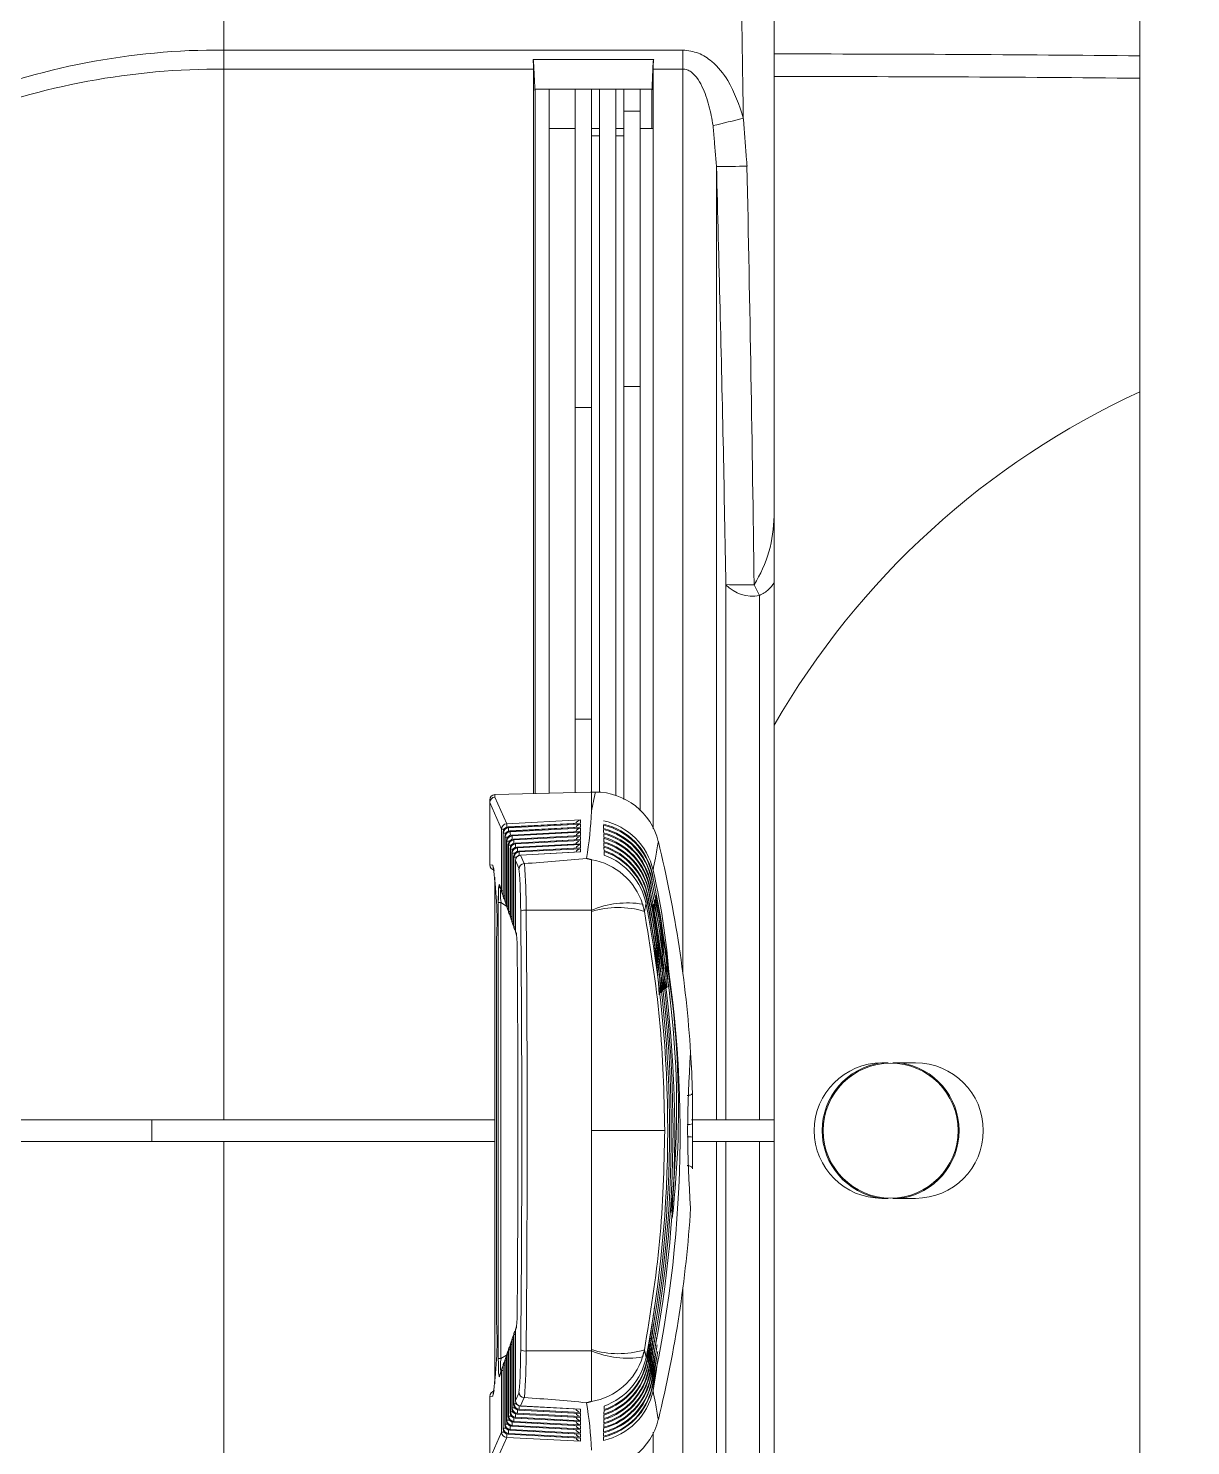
# Model space of a CAD drawing. Extents: x 8 to 113, y 2 to 87.
# Drawn here: x 78.797 to 80.941, y 36.236 to 38.852 of the extents above; entities that cross this region are included whole.
import ezdxf

# ---------------------------------------------------------------- set-up
doc = ezdxf.new("R2010")
doc.units = 0
doc.header["$MEASUREMENT"] = 0
doc.layers.add('OBJECT', color=7, linetype='CONTINUOUS')

msp = doc.modelspace()

# ---------------------------------------------------------------- linework, layer by layer
at = {"layer": 'OBJECT', "linetype": 'Continuous', "lineweight": 15}
for p, q in [((80.8476, 36.0251), (80.8476, 44.9977)), ((79.1576, 39.0221), (79.1576, 38.8122)), ((79.1576, 38.7772), (79.1576, 38.8122)), ((79.1576, 38.8122), (80.0043, 38.8122)), ((80.0043, 38.7772), (80.0043, 38.8122)), ((80.1726, 38.7633), (80.1726, 38.8049)), ((79.1576, 36.8377), (79.1576, 38.7772)), ((79.7289, 38.7772), (79.1576, 38.7772)), ((79.728, 38.7945), (79.9504, 38.7945)), ((79.728, 38.7945), (79.7289, 38.7926)), ((79.7317, 38.731), (79.7289, 38.7926)), ((79.7289, 38.7772), (79.7289, 38.7926)), ((79.7289, 38.7926), (79.7289, 38.7926)), ((79.7289, 38.7772), (79.7289, 37.4399)), ((79.9494, 38.7926), (79.9467, 38.731)), ((79.9494, 38.7926), (79.9504, 38.7945)), ((79.9494, 38.7772), (79.9494, 38.7926)), ((79.9494, 38.7926), (79.9494, 38.7926)), ((79.9494, 38.7772), (79.9494, 38.6677)), ((80.0043, 38.7772), (79.9494, 38.7772)), ((80.0043, 37.1085), (80.0043, 38.7772)), ((80.1726, 38.7633), (80.1726, 37.5661)), ((79.7317, 38.731), (79.7317, 38.7398)), ((79.9467, 38.7398), (79.7317, 38.7398)), ((79.7317, 38.731), (79.7317, 38.1933)), ((79.7576, 38.7398), (79.7576, 38.6677)), ((79.8056, 38.7398), (79.8056, 38.6677)), ((79.8356, 38.7398), (79.8356, 38.6677)), ((79.8505, 38.7398), (79.8505, 38.6677)), ((79.8805, 38.7398), (79.8805, 38.6677)), ((79.8954, 38.7398), (79.8954, 38.6677)), ((79.9254, 38.6677), (79.9254, 38.7398)), ((79.9467, 38.7398), (79.9467, 38.731)), ((79.9467, 38.6677), (79.9467, 38.731)), ((79.8954, 38.6992), (79.9254, 38.6992)), ((79.7576, 37.4407), (79.7576, 38.6677)), ((79.7576, 38.6677), (79.8056, 38.6677)), ((79.8056, 37.4419), (79.8056, 38.6677)), ((79.8356, 38.6677), (79.8505, 38.6677)), ((79.8356, 38.654), (79.8356, 38.6677)), ((79.8505, 38.6677), (79.8505, 38.654)), ((79.8805, 38.6677), (79.8954, 38.6677)), ((79.8805, 38.654), (79.8805, 38.6677)), ((79.8954, 38.6677), (79.8954, 38.654)), ((79.9254, 38.6677), (79.9254, 37.4079)), ((79.9494, 38.6677), (79.9254, 38.6677)), ((79.9494, 38.6677), (79.9494, 37.3746)), ((79.8505, 38.654), (79.8356, 38.654)), ((79.8356, 37.4427), (79.8356, 38.654)), ((79.8505, 37.4416), (79.8505, 38.654)), ((79.8954, 38.654), (79.8805, 38.654)), ((79.8805, 37.4364), (79.8805, 38.654)), ((79.8954, 37.4289), (79.8954, 38.654)), ((80.0662, 38.5975), (80.0662, 36.8377)), ((79.7317, 38.1938), (79.7317, 38.1933)), ((79.7317, 38.1938), (79.7317, 37.44)), ((79.7317, 38.1933), (79.7317, 38.1933)), ((79.8954, 38.1909), (79.9254, 38.1909)), ((79.8056, 38.1526), (79.8356, 38.1526)), ((80.0836, 36.8377), (80.0836, 37.8254)), ((80.1455, 37.8054), (80.1455, 36.8377)), ((79.8056, 37.577), (79.8356, 37.577)), ((80.1726, 36.0694), (80.1726, 37.5661)), ((79.6576, 37.4381), (79.6576, 37.4332)), ((79.6579, 37.4381), (79.8341, 37.4427)), ((79.8356, 37.4073), (79.8356, 37.4427)), ((79.8372, 37.4427), (79.8424, 37.4427)), ((79.6481, 37.4233), (79.6481, 37.4281)), ((79.6697, 37.3743), (79.6481, 37.4233)), ((79.6481, 37.3083), (79.6481, 37.4233)), ((79.6481, 37.4233), (79.6481, 37.4233)), ((79.6576, 37.4332), (79.6792, 37.3842)), ((79.6792, 37.3842), (79.8151, 37.3912)), ((79.8139, 37.3853), (79.6818, 37.3782)), ((79.8151, 37.3853), (79.6818, 37.3781)), ((79.6825, 37.3767), (79.8151, 37.3836)), ((79.8151, 37.3912), (79.8151, 37.3853)), ((79.8151, 37.3836), (79.8151, 37.3777)), ((79.6697, 37.2605), (79.6697, 37.3743)), ((79.6744, 37.3743), (79.6697, 37.3743)), ((79.6724, 37.3682), (79.6724, 37.2527)), ((79.673, 37.3668), (79.6724, 37.3682)), ((79.6724, 37.3682), (79.6724, 37.2527)), ((79.6724, 37.3682), (79.6724, 37.3682)), ((79.673, 37.2509), (79.673, 37.3668)), ((79.6777, 37.3668), (79.673, 37.3668)), ((79.6756, 37.3608), (79.6756, 37.2432)), ((79.6757, 37.3608), (79.6756, 37.3608)), ((79.6763, 37.3594), (79.6757, 37.3608)), ((79.6757, 37.3608), (79.6757, 37.2432)), ((79.6763, 37.2414), (79.6763, 37.3594)), ((79.6809, 37.3594), (79.6763, 37.3594)), ((79.6818, 37.3782), (79.6818, 37.3781)), ((79.6818, 37.3781), (79.6825, 37.3767)), ((79.8139, 37.3777), (79.6851, 37.3708)), ((79.8151, 37.3777), (79.6851, 37.3707)), ((79.6851, 37.3708), (79.6851, 37.3707)), ((79.6851, 37.3707), (79.6857, 37.3693)), ((79.6857, 37.3693), (79.8151, 37.376)), ((79.8139, 37.3701), (79.6884, 37.3633)), ((79.8151, 37.3701), (79.6884, 37.3633)), ((79.6884, 37.3633), (79.689, 37.3619)), ((79.6884, 37.3633), (79.6884, 37.3633)), ((79.689, 37.3619), (79.8151, 37.3684)), ((79.8139, 37.3625), (79.6916, 37.3559)), ((79.8151, 37.3625), (79.6917, 37.3558)), ((79.6923, 37.3544), (79.8151, 37.3608)), ((79.8151, 37.376), (79.8151, 37.3701)), ((79.8151, 37.3684), (79.8151, 37.3625)), ((79.8151, 37.3608), (79.8151, 37.3549)), ((79.6789, 37.3533), (79.6789, 37.2337)), ((79.6795, 37.3519), (79.6789, 37.3533)), ((79.6789, 37.3533), (79.6789, 37.2337)), ((79.6789, 37.3533), (79.6789, 37.3533)), ((79.6795, 37.2319), (79.6795, 37.3519)), ((79.6842, 37.3519), (79.6795, 37.3519)), ((79.6822, 37.3459), (79.6822, 37.2242)), ((79.6828, 37.3445), (79.6822, 37.3459)), ((79.6822, 37.3459), (79.6822, 37.2242)), ((79.6822, 37.3459), (79.6822, 37.3459)), ((79.6828, 37.2224), (79.6828, 37.3445)), ((79.6875, 37.3445), (79.6828, 37.3445)), ((79.6855, 37.3385), (79.6855, 37.2147)), ((79.6861, 37.3371), (79.6855, 37.3385)), ((79.6855, 37.3385), (79.6855, 37.2147)), ((79.6855, 37.3385), (79.6855, 37.3385)), ((79.6861, 37.2128), (79.6861, 37.3371)), ((79.6907, 37.3371), (79.6861, 37.3371)), ((79.6916, 37.3559), (79.6917, 37.3558)), ((79.6917, 37.3558), (79.6923, 37.3544)), ((79.8139, 37.3549), (79.6949, 37.3485)), ((79.8151, 37.3549), (79.6949, 37.3484)), ((79.6949, 37.3485), (79.6949, 37.3484)), ((79.6949, 37.3484), (79.6956, 37.347)), ((79.6956, 37.347), (79.8151, 37.3532)), ((79.8139, 37.3473), (79.6982, 37.341)), ((79.8151, 37.3472), (79.6982, 37.3409)), ((79.6982, 37.341), (79.6982, 37.3409)), ((79.6982, 37.3409), (79.6988, 37.3395)), ((79.6988, 37.3395), (79.8151, 37.3455)), ((79.8139, 37.3396), (79.7015, 37.3336)), ((79.8151, 37.3396), (79.7015, 37.3335)), ((79.7015, 37.3336), (79.7015, 37.3335)), ((79.7015, 37.3335), (79.7021, 37.3321)), ((79.7021, 37.3321), (79.8151, 37.3379)), ((79.8139, 37.332), (79.7047, 37.3262)), ((79.8151, 37.332), (79.7048, 37.3261)), ((79.8151, 37.3532), (79.8151, 37.3472)), ((79.8151, 37.3455), (79.8151, 37.3396)), ((79.8151, 37.3379), (79.8151, 37.332)), ((79.6481, 37.3083), (79.6535, 37.3078)), ((79.6481, 37.3083), (79.6481, 37.3083)), ((79.6887, 37.331), (79.6887, 37.2051)), ((79.6894, 37.3296), (79.6887, 37.331)), ((79.6887, 37.331), (79.6887, 37.2051)), ((79.6887, 37.331), (79.6887, 37.331)), ((79.6894, 37.2033), (79.6894, 37.3296)), ((79.694, 37.3296), (79.6894, 37.3296)), ((79.692, 37.3236), (79.692, 37.1956)), ((79.6926, 37.3222), (79.692, 37.3236)), ((79.692, 37.3236), (79.692, 37.1956)), ((79.692, 37.3236), (79.692, 37.3236)), ((79.6926, 37.1938), (79.6926, 37.3222)), ((79.6973, 37.3222), (79.6926, 37.3222)), ((79.6953, 37.3162), (79.6953, 37.1861)), ((79.6953, 37.3162), (79.6953, 37.1861)), ((79.702, 37.3009), (79.6953, 37.3162)), ((79.6953, 37.3162), (79.6953, 37.3162)), ((79.7048, 37.3261), (79.7047, 37.3262)), ((79.7048, 37.3261), (79.7115, 37.3106)), ((79.6574, 37.2854), (79.6574, 36.35)), ((79.6659, 37.2717), (79.6697, 37.2605)), ((79.6664, 37.2684), (79.6702, 37.2572)), ((79.6665, 37.2681), (79.6665, 37.2653)), ((79.6724, 37.2605), (79.6697, 37.2605)), ((79.6637, 36.3968), (79.6637, 37.2387)), ((79.6637, 37.2387), (79.6687, 37.2387)), ((79.6687, 37.2387), (79.6687, 36.3968)), ((79.6791, 37.2319), (79.6687, 37.2387)), ((79.6724, 37.2527), (79.673, 37.2509)), ((79.6724, 37.2527), (79.6724, 37.2527)), ((79.6729, 37.2495), (79.6735, 37.2477)), ((79.673, 37.2509), (79.6756, 37.2509)), ((79.6756, 37.2432), (79.6757, 37.2432)), ((79.6757, 37.2432), (79.6763, 37.2414)), ((79.6762, 37.2399), (79.6768, 37.2382)), ((79.6763, 37.2414), (79.6789, 37.2414)), ((79.6789, 37.2337), (79.6795, 37.2319)), ((79.6789, 37.2337), (79.6789, 37.2337)), ((79.6795, 37.2319), (79.6822, 37.2319)), ((79.6795, 37.2304), (79.6801, 37.2286)), ((79.6822, 37.2242), (79.6828, 37.2224)), ((79.6822, 37.2242), (79.6822, 37.2242)), ((79.6827, 37.2209), (79.6834, 37.2191)), ((79.6828, 37.2224), (79.6855, 37.2224)), ((79.6855, 37.2147), (79.6861, 37.2128)), ((79.6855, 37.2147), (79.6855, 37.2147)), ((79.686, 37.2114), (79.6866, 37.2096)), ((79.6861, 37.2128), (79.6887, 37.2128)), ((79.6887, 37.2051), (79.6894, 37.2033)), ((79.6887, 37.2051), (79.6887, 37.2051)), ((79.6893, 37.2019), (79.6899, 37.2001)), ((79.6894, 37.2033), (79.692, 37.2033)), ((79.8356, 37.2244), (79.7151, 37.2244)), ((79.692, 37.1956), (79.6926, 37.1938)), ((79.692, 37.1956), (79.692, 37.1956)), ((79.6925, 37.1924), (79.6932, 37.1906)), ((79.6926, 37.1938), (79.6953, 37.1938)), ((79.6953, 37.1861), (79.697, 37.1813)), ((79.6953, 37.1861), (79.6953, 37.1861)), ((79.6958, 37.1829), (79.6975, 37.178)), ((79.6605, 37.1727), (79.6605, 36.4627)), ((79.6605, 37.1727), (79.6605, 36.4627)), ((79.6605, 37.1727), (79.6605, 37.1727)), ((80.0186, 36.9611), (80.0186, 36.9611)), ((80.3832, 36.9427), (80.3716, 36.9427)), ((80.4336, 36.9427), (80.3919, 36.9427)), ((79.6574, 36.8377), (79.1576, 36.8377)), ((80.1726, 36.8377), (80.1455, 36.8377)), ((79.1576, 34.8583), (79.1576, 36.7977)), ((79.1576, 36.7977), (79.6574, 36.7977)), ((80.0662, 36.7977), (80.0662, 35.0379)), ((80.0836, 35.8101), (80.0836, 36.7977)), ((80.1455, 36.7977), (80.1455, 35.83)), ((80.1455, 36.7977), (80.1726, 36.7977)), ((80.3716, 36.6927), (80.3832, 36.6927)), ((80.3919, 36.6927), (80.4336, 36.6927)), ((80.0186, 36.6743), (80.0186, 36.6743)), ((80.0043, 34.8583), (80.0043, 36.5269)), ((79.6605, 36.4627), (79.6605, 36.4627)), ((79.6932, 36.4449), (79.6925, 36.4431)), ((79.6953, 36.4493), (79.697, 36.4542)), ((79.6953, 36.4493), (79.6953, 36.3193)), ((79.6953, 36.4493), (79.6953, 36.3193)), ((79.6953, 36.4493), (79.6953, 36.4493)), ((79.6975, 36.4574), (79.6958, 36.4526)), ((79.6834, 36.4163), (79.6827, 36.4145)), ((79.6861, 36.4226), (79.6855, 36.4208)), ((79.6855, 36.4208), (79.6855, 36.297)), ((79.6855, 36.4208), (79.6855, 36.297)), ((79.6855, 36.4208), (79.6855, 36.4208)), ((79.6866, 36.4259), (79.686, 36.424)), ((79.6861, 36.2984), (79.6861, 36.4226)), ((79.6887, 36.4226), (79.6861, 36.4226)), ((79.6894, 36.4321), (79.6887, 36.4303)), ((79.6887, 36.4303), (79.6887, 36.3044)), ((79.6887, 36.4303), (79.6887, 36.3044)), ((79.6887, 36.4303), (79.6887, 36.4303)), ((79.6899, 36.4354), (79.6893, 36.4335)), ((79.6894, 36.3058), (79.6894, 36.4321)), ((79.692, 36.4321), (79.6894, 36.4321)), ((79.6926, 36.4416), (79.692, 36.4398)), ((79.692, 36.4398), (79.692, 36.3118)), ((79.692, 36.4398), (79.692, 36.3118)), ((79.692, 36.4398), (79.692, 36.4398)), ((79.6926, 36.3133), (79.6926, 36.4416)), ((79.6953, 36.4416), (79.6926, 36.4416)), ((79.6637, 36.3968), (79.6687, 36.3968)), ((79.6791, 36.4035), (79.6687, 36.3968)), ((79.6756, 36.3922), (79.6756, 36.2747)), ((79.6757, 36.3922), (79.6756, 36.3922)), ((79.6763, 36.394), (79.6757, 36.3922)), ((79.6757, 36.3922), (79.6757, 36.2747)), ((79.6768, 36.3973), (79.6762, 36.3955)), ((79.6763, 36.2761), (79.6763, 36.394)), ((79.6789, 36.394), (79.6763, 36.394)), ((79.6795, 36.4036), (79.6789, 36.4018)), ((79.6789, 36.4018), (79.6789, 36.2821)), ((79.6789, 36.4018), (79.6789, 36.2821)), ((79.6789, 36.4018), (79.6789, 36.4018)), ((79.6801, 36.4068), (79.6795, 36.405)), ((79.6795, 36.2835), (79.6795, 36.4036)), ((79.6822, 36.4036), (79.6795, 36.4036)), ((79.6828, 36.4131), (79.6822, 36.4113)), ((79.6822, 36.4113), (79.6822, 36.2895)), ((79.6822, 36.4113), (79.6822, 36.2895)), ((79.6822, 36.4113), (79.6822, 36.4113)), ((79.6828, 36.2909), (79.6828, 36.4131)), ((79.6855, 36.4131), (79.6828, 36.4131)), ((79.8356, 36.411), (79.7151, 36.411)), ((79.6659, 36.3638), (79.6697, 36.375)), ((79.6702, 36.3782), (79.6664, 36.367)), ((79.6697, 36.2612), (79.6697, 36.375)), ((79.6697, 36.375), (79.6724, 36.375)), ((79.673, 36.3845), (79.6724, 36.3827)), ((79.6724, 36.3827), (79.6724, 36.2672)), ((79.6724, 36.3827), (79.6724, 36.2672)), ((79.6724, 36.3827), (79.6724, 36.3827)), ((79.6735, 36.3878), (79.6729, 36.386)), ((79.673, 36.2686), (79.673, 36.3845)), ((79.6756, 36.3845), (79.673, 36.3845)), ((79.6481, 36.3272), (79.6535, 36.3276)), ((79.6481, 36.3272), (79.6481, 36.2122)), ((79.6481, 36.3272), (79.6481, 36.3272)), ((79.692, 36.3118), (79.6926, 36.3133)), ((79.692, 36.3118), (79.692, 36.3118)), ((79.6926, 36.3133), (79.6973, 36.3133)), ((79.702, 36.3345), (79.6953, 36.3193)), ((79.6953, 36.3193), (79.6953, 36.3193)), ((79.7048, 36.3094), (79.7115, 36.3248)), ((79.6822, 36.2895), (79.6828, 36.2909)), ((79.6822, 36.2895), (79.6822, 36.2895)), ((79.6828, 36.2909), (79.6875, 36.2909)), ((79.6855, 36.297), (79.6861, 36.2984)), ((79.6855, 36.297), (79.6855, 36.297)), ((79.6861, 36.2984), (79.6907, 36.2984)), ((79.6887, 36.3044), (79.6894, 36.3058)), ((79.6887, 36.3044), (79.6887, 36.3044)), ((79.6894, 36.3058), (79.694, 36.3058)), ((79.6956, 36.2885), (79.6949, 36.2871)), ((79.6949, 36.2871), (79.8151, 36.2806)), ((79.6949, 36.2871), (79.6949, 36.287)), ((79.6949, 36.287), (79.8139, 36.2806)), ((79.8151, 36.2823), (79.6956, 36.2885)), ((79.6988, 36.2959), (79.6982, 36.2945)), ((79.6982, 36.2945), (79.8151, 36.2882)), ((79.6982, 36.2945), (79.6982, 36.2944)), ((79.6982, 36.2944), (79.8139, 36.2882)), ((79.8151, 36.2899), (79.6988, 36.2959)), ((79.7021, 36.3034), (79.7015, 36.3019)), ((79.7015, 36.3019), (79.8139, 36.2958)), ((79.7015, 36.3019), (79.8151, 36.2958)), ((79.7015, 36.3019), (79.7015, 36.3019)), ((79.8151, 36.2975), (79.7021, 36.3034)), ((79.7047, 36.3093), (79.7048, 36.3094)), ((79.7047, 36.3093), (79.8139, 36.3034)), ((79.7048, 36.3094), (79.8151, 36.3034)), ((79.8151, 36.3034), (79.8151, 36.2975)), ((79.8151, 36.2958), (79.8151, 36.2899)), ((79.8151, 36.2882), (79.8151, 36.2823)), ((79.6697, 36.2612), (79.6481, 36.2121)), ((79.6697, 36.2612), (79.6744, 36.2612)), ((79.6724, 36.2672), (79.673, 36.2686)), ((79.6724, 36.2672), (79.6724, 36.2672)), ((79.673, 36.2686), (79.6777, 36.2686)), ((79.6756, 36.2747), (79.6757, 36.2747)), ((79.6757, 36.2747), (79.6763, 36.2761)), ((79.6763, 36.2761), (79.6809, 36.2761)), ((79.6789, 36.2821), (79.6795, 36.2835)), ((79.6789, 36.2821), (79.6789, 36.2821)), ((79.6795, 36.2835), (79.6842, 36.2835)), ((79.6825, 36.2587), (79.6818, 36.2573)), ((79.8151, 36.2518), (79.6825, 36.2587)), ((79.6857, 36.2661), (79.6851, 36.2648)), ((79.6851, 36.2648), (79.8151, 36.2577)), ((79.6851, 36.2648), (79.6851, 36.2647)), ((79.6851, 36.2647), (79.8139, 36.2577)), ((79.8151, 36.2595), (79.6857, 36.2661)), ((79.689, 36.2736), (79.6884, 36.2722)), ((79.6884, 36.2722), (79.8151, 36.2654)), ((79.6884, 36.2722), (79.6884, 36.2721)), ((79.6884, 36.2721), (79.8139, 36.2654)), ((79.8151, 36.2671), (79.689, 36.2736)), ((79.6917, 36.2796), (79.6916, 36.2795)), ((79.6916, 36.2795), (79.8139, 36.273)), ((79.6923, 36.281), (79.6917, 36.2796)), ((79.6917, 36.2796), (79.8151, 36.273)), ((79.8151, 36.2747), (79.6923, 36.281)), ((79.8151, 36.2806), (79.8151, 36.2747)), ((79.8151, 36.273), (79.8151, 36.2671)), ((79.8151, 36.2654), (79.8151, 36.2595)), ((79.9494, 36.2611), (79.9494, 34.9677)), ((79.6576, 36.2022), (79.6792, 36.2513)), ((79.8151, 36.2442), (79.6792, 36.2513)), ((79.6818, 36.2573), (79.8151, 36.2501)), ((79.6818, 36.2573), (79.6818, 36.2572)), ((79.6818, 36.2572), (79.8139, 36.2501)), ((79.8151, 36.2577), (79.8151, 36.2518)), ((79.8151, 36.2501), (79.8151, 36.2442))]:
    msp.add_line(p, q, dxfattribs=at)
at = {"layer": 'OBJECT', "linetype": 'Continuous', "lineweight": 15, "flags": 128}
for points in [[(79.6923, 37.3544), (79.6923, 37.354), (79.6923, 37.3533), (79.6923, 37.3524), (79.6924, 37.3511), (79.6925, 37.3497), (79.6925, 37.348), (79.6925, 37.348)], [(79.6956, 37.347), (79.6956, 37.3466), (79.6956, 37.3459), (79.6956, 37.3449), (79.6957, 37.3437), (79.6957, 37.3422), (79.6958, 37.3406), (79.6958, 37.3406)], [(79.6988, 37.3395), (79.6988, 37.3391), (79.6989, 37.3384), (79.6989, 37.3375), (79.6989, 37.3362), (79.699, 37.3348), (79.6991, 37.3331), (79.6991, 37.3332)], [(79.7021, 37.3321), (79.7021, 37.3317), (79.7021, 37.331), (79.7022, 37.33), (79.7022, 37.3288), (79.7023, 37.3273), (79.7024, 37.3257), (79.7024, 37.3257)], [(79.6923, 36.281), (79.6923, 36.2814), (79.6923, 36.2821), (79.6923, 36.2831), (79.6924, 36.2843), (79.6925, 36.2858), (79.6925, 36.2874), (79.6925, 36.2874)], [(79.6956, 36.2885), (79.6956, 36.2889), (79.6956, 36.2896), (79.6956, 36.2905), (79.6957, 36.2918), (79.6957, 36.2932), (79.6958, 36.2949), (79.6958, 36.2948)], [(79.6988, 36.2959), (79.6988, 36.2963), (79.6989, 36.297), (79.6989, 36.298), (79.6989, 36.2992), (79.699, 36.3007), (79.6991, 36.3023), (79.6991, 36.3023)], [(79.7021, 36.3034), (79.7021, 36.3037), (79.7021, 36.3044), (79.7022, 36.3054), (79.7022, 36.3067), (79.7023, 36.3081), (79.7024, 36.3097), (79.7024, 36.3097)]]:
    msp.add_lwpolyline(points, dxfattribs=at)
at = {"layer": 'OBJECT', "linetype": 'Continuous', "lineweight": 15}
msp.add_circle((80.3876, 36.8177), 0.1245, dxfattribs=at)
for centre, radius, start, end in [((79.1497, 37.5136), 1.2987, 89.651, 112.2603), ((80.1804, -25.2545), 64.0595, 89.403294, 90.007035), ((79.1516, 37.4379), 1.3393, 89.7413, 111.3377), ((79.5428, 38.776), 0.1861, 0.3669, 5.716), ((80.1355, 38.776), 0.1861, 174.2823, 179.633), ((80.1864, -32.5442), 71.3075, 89.468722, 90.011094), ((79.6536, 40.4051), 1.7795, 283.2036, 285.0552), ((80.0845, 39.5327), 0.9354, 268.875, 272.3306), ((-17.2654, 36.5467), 97.4095, 0.752091, 1.206704), ((81.4726, 36.8177), 1.5, 209.9264, 65.3757), ((81.4726, 36.8177), 1.5, 114.6243, 150.0736), ((79.9282, 37.9542), 0.2443, 328.1598, 359.5185), ((80.1328, 37.8719), 0.0677, 223.4334, 280.8594), ((80.1106, 38.6874), 0.8624, 268.2081, 271.6759), ((80.4984, 37.9903), 0.3983, 204.4649, 207.6499), ((79.6581, 37.4281), 0.01, 93, 180), ((79.6581, 37.4281), 0.01, 91.5, 93), ((79.8372, 37.3227), 0.12, 90.7501, 91.5), ((79.8372, 37.3227), 0.12, 90, 90.7501), ((79.8424, 37.3227), 0.12, 89.8086, 90), ((79.8424, 37.3227), 0.12, 13.7148, 89.8086), ((79.6581, 37.4232), 0.01, 92.986, 179.4068), ((79.6797, 37.3742), 0.01, 93.2338, 179.4221), ((79.9022, 37.39), 0.2231, 181.5039, 183.1491), ((79.8173, 37.3797), 0.0117, 100.6307, 153.5769), ((79.8173, 37.3721), 0.0117, 100.6307, 153.5769), ((79.0209, 37.4481), 0.8158, 350.9691, 357.1312), ((79.8323, 37.2725), 0.1198, 12.3686, 77.7182), ((79.6824, 37.3682), 0.01, 93.0837, 180), ((79.6824, 37.3681), 0.01, 93.2338, 179.4221), ((79.683, 37.3667), 0.01, 93.2338, 179.4221), ((79.6856, 37.3608), 0.01, 93.0837, 180), ((79.6857, 37.3607), 0.01, 93.2338, 179.4221), ((79.6863, 37.3593), 0.01, 93.2338, 179.4221), ((79.6889, 37.3533), 0.01, 93.0837, 180), ((79.689, 37.3532), 0.01, 93.2338, 179.4221), ((79.6896, 37.3518), 0.01, 93.2338, 179.4221), ((79.9659, 37.3851), 0.2836, 181.6796, 182.9724), ((79.969, 37.3776), 0.2834, 181.6793, 182.9716), ((79.972, 37.3701), 0.2831, 181.6791, 182.9707), ((79.8173, 37.3645), 0.0117, 100.6307, 153.5769), ((79.8173, 37.3569), 0.0117, 100.6307, 153.5769), ((79.8173, 37.3493), 0.0117, 100.6307, 153.5769), ((79.8307, 37.2664), 0.12, 12.1916, 76.918), ((79.8306, 37.2649), 0.1198, 12.1783, 76.827), ((79.829, 37.2588), 0.1201, 12.0004, 76.0167), ((79.8289, 37.2573), 0.1198, 11.9876, 75.9195), ((79.8273, 37.2512), 0.1201, 11.8088, 75.0987), ((79.8272, 37.2497), 0.1198, 11.7966, 74.9951), ((79.8256, 37.2436), 0.1201, 11.6167, 74.1636), ((79.6922, 37.3459), 0.01, 93.0837, 180), ((79.6922, 37.3458), 0.01, 93.2338, 179.4221), ((79.6928, 37.3444), 0.01, 93.2338, 179.4221), ((79.6955, 37.3385), 0.01, 93.0837, 180), ((79.6955, 37.3384), 0.01, 93.2338, 179.4221), ((79.6961, 37.337), 0.01, 93.2338, 179.4221), ((79.6987, 37.331), 0.01, 93.0837, 180), ((79.6988, 37.3309), 0.01, 93.2338, 179.4221), ((79.6994, 37.3295), 0.01, 93.2338, 179.4221), ((79.702, 37.3236), 0.01, 93.0837, 180), ((79.702, 37.3235), 0.01, 93.2338, 179.4221), ((79.7027, 37.3221), 0.01, 93.2338, 179.4221), ((79.8173, 37.3417), 0.0117, 100.6307, 153.5769), ((79.8173, 37.3341), 0.0117, 100.6307, 153.5769), ((79.8173, 37.3265), 0.0117, 100.6307, 153.5769), ((79.8254, 37.242), 0.1199, 11.6051, 74.0534), ((79.8238, 37.236), 0.1201, 11.4243, 73.2107), ((79.8237, 37.2344), 0.1199, 11.4133, 73.0938), ((79.822, 37.2284), 0.1201, 11.2314, 72.2397), ((79.8219, 37.2268), 0.1199, 11.2211, 72.1158), ((79.8202, 37.2207), 0.1201, 11.0382, 71.2497), ((79.82, 37.2192), 0.1199, 11.0285, 71.1187), ((77.7731, 36.8177), 2.25, 3.6537, 13.7101), ((79.6581, 37.3083), 0.01, 180, 265), ((79.0063, 37.2062), 0.6551, 357.0677, 8.9221), ((79.6635, 37.3078), 0.01, 179.9798, 217.6308), ((79.7053, 37.3162), 0.01, 93.0837, 180), ((79.7053, 37.3161), 0.01, 93.2338, 179.4221), ((79.712, 37.3007), 0.00999, 92.474, 178.4509), ((79.5222, 40.3267), 3.022, 273.5988, 275.7799), ((78.5454, 37.2246), 1.1697, 359.9936, 4.2215), ((79.8154, 37.1992), 0.1203, 17.6275, 80.3275), ((79.8184, 37.2131), 0.1201, 10.8445, 70.2404), ((78.7508, 37.2241), 0.9542, 359.9096, 4.6168), ((78.7495, 37.0111), 1.2269, 3.2873, 12.7632), ((78.7238, 37.0094), 1.2557, 3.3586, 12.9205), ((78.6956, 37.007), 1.2871, 3.4306, 13.0762), ((80.0124, 37.2429), 0.3487, 176.0429, 180.6963), ((79.6756, 37.2716), 0.00975, 179.5273, 198.9784), ((79.6969, 37.2559), 0.0293, 166.6293, 183.0853), ((79.8224, 37.2575), 0.1548, 181.1808, 186.9962), ((79.6795, 37.2604), 0.00975, 179.5273, 198.9784), ((79.6797, 37.2605), 0.01, 198.9828, 222.7995), ((78.8137, 37.0127), 1.1539, 3.0786, 12.2815), ((77.7714, 36.8177), 2.2147, 348.4869, 11.5131), ((78.7943, 37.0127), 1.1762, 3.1473, 12.4438), ((78.773, 37.0122), 1.2005, 3.2169, 12.6043), ((79.6824, 37.2527), 0.01, 180, 198.9828), ((79.6821, 37.2526), 0.00975, 179.5273, 198.9784), ((79.6827, 37.2509), 0.00975, 179.5273, 198.9784), ((79.683, 37.2509), 0.01, 198.9828, 222.774), ((79.6856, 37.2432), 0.01, 180, 198.9828), ((79.6854, 37.2431), 0.00975, 179.5273, 198.9784), ((79.686, 37.2413), 0.00975, 179.5273, 198.9784), ((79.6863, 37.2414), 0.01, 198.9828, 222.7486), ((79.6889, 37.2337), 0.01, 180, 198.9828), ((79.6887, 37.2336), 0.00975, 179.5273, 198.9784), ((79.6893, 37.2318), 0.00975, 179.5273, 198.9784), ((79.6895, 37.2319), 0.01, 198.9828, 222.7231), ((79.9018, 37.0697), 0.1683, 80.3387, 113.15), ((79.8852, 37.0631), 0.1664, 73.1666, 107.3242), ((77.7716, 36.8177), 2.2047, 349.0711, 10.9289), ((78.847, 37.0112), 1.1149, 2.9441, 11.9518), ((77.7715, 36.8177), 2.2081, 348.8759, 11.1241), ((78.8312, 37.0122), 1.1335, 3.0109, 12.1176), ((77.7715, 36.8177), 2.2114, 348.6811, 11.3189), ((77.8177, 36.8135), 2.1717, 348.1542, 11.1999), ((77.8257, 36.8123), 2.1734, 347.5482, 11.6682), ((78.2586, 36.8574), 1.7341, 353.6871, 12.6028), ((78.2429, 36.8559), 1.7532, 353.4502, 12.7848), ((79.6922, 37.2242), 0.01, 180, 198.9828), ((79.692, 37.2241), 0.00975, 179.5273, 198.9784), ((79.6926, 37.2223), 0.00975, 179.5273, 198.9784), ((79.6928, 37.2224), 0.01, 198.9828, 222.6976), ((79.6955, 37.2147), 0.01, 180, 198.9828), ((79.6952, 37.2146), 0.00975, 179.5273, 198.9784), ((79.6959, 37.2128), 0.00975, 179.5273, 198.9784), ((79.6961, 37.2128), 0.01, 198.9828, 222.6721), ((79.6987, 37.2051), 0.01, 180, 198.9828), ((79.6985, 37.2051), 0.00975, 179.5273, 198.9784), ((79.6991, 37.2032), 0.00975, 179.5273, 198.9784), ((79.713, 37.2075), 0.0171, 82.976, 117.5437), ((37.6914, 36.8177), 42.0157, 359.44785, 0.55215), ((37.3254, 36.8177), 42.3916, 359.4503, 0.5497), ((79.6994, 37.2033), 0.01, 198.9828, 222.6466), ((79.702, 37.1956), 0.01, 180, 198.9828), ((79.7018, 37.1956), 0.00975, 179.5273, 198.9784), ((79.7024, 37.1937), 0.00975, 179.5273, 198.9784), ((79.7026, 37.1938), 0.01, 198.9828, 222.6211), ((79.7053, 37.1861), 0.01, 180, 198.9828), ((79.705, 37.186), 0.00975, 179.5273, 198.9784), ((79.5013, 37.1562), 0.1973, 358.6525, 7.2945), ((79.7067, 37.1812), 0.00975, 179.5273, 198.9784), ((38.9063, 36.8177), 40.7936, 359.53108, 0.46892), ((81.8865, 36.8177), 1.8734, 175.6106, 184.3894), ((77.7731, 36.8177), 2.25, 1.7759, 3.6537), ((80.3716, 36.8177), 0.125, 90, 270), ((80.3876, 36.8177), 0.1263, 98.4067, 261.5933), ((80.3876, 36.8177), 0.1263, 278.3307, 81.6693), ((80.4336, 36.8177), 0.125, 270, 90), ((80.0146, 36.8597), 0.0307, 265.8953, 284.3342), ((82.6512, 36.8177), 2.629, 179.7342, 180.2658), ((80.0146, 36.7757), 0.0307, 75.6658, 94.1047), ((77.7731, 36.8177), 2.25, 346.2899, 356.3463), ((79.5013, 36.4792), 0.1973, 352.7055, 1.3475), ((79.0063, 36.4292), 0.6551, 351.0779, 2.9323), ((79.702, 36.4398), 0.01, 161.0172, 180), ((79.7018, 36.4399), 0.00975, 161.0216, 180.4727), ((79.7024, 36.4417), 0.00975, 161.0216, 180.4727), ((79.7026, 36.4416), 0.01, 137.3789, 161.0172), ((79.7053, 36.4493), 0.01, 161.0172, 180), ((79.705, 36.4494), 0.00975, 161.0216, 180.4727), ((79.7067, 36.4543), 0.00975, 161.0216, 180.4727), ((79.6926, 36.4132), 0.00975, 161.0216, 180.4727), ((79.6928, 36.4131), 0.01, 137.3024, 161.0172), ((79.6955, 36.4208), 0.01, 161.0172, 180), ((79.6952, 36.4209), 0.00975, 161.0216, 180.4727), ((79.6959, 36.4227), 0.00975, 161.0216, 180.4727), ((79.6961, 36.4226), 0.01, 137.3279, 161.0172), ((79.6987, 36.4303), 0.01, 161.0172, 180), ((79.6985, 36.4304), 0.00975, 161.0216, 180.4727), ((79.6991, 36.4322), 0.00975, 161.0216, 180.4727), ((79.6994, 36.4321), 0.01, 137.3534, 161.0172), ((79.739, 36.3837), 0.0715, 169.4527, 188.7914), ((79.683, 36.3845), 0.01, 137.226, 161.0172), ((79.6856, 36.3922), 0.01, 161.0172, 180), ((79.6854, 36.3923), 0.00975, 161.0216, 180.4727), ((79.686, 36.3941), 0.00975, 161.0216, 180.4727), ((79.6863, 36.394), 0.01, 137.2514, 161.0172), ((79.6889, 36.4018), 0.01, 161.0172, 180), ((79.6887, 36.4018), 0.00975, 161.0216, 180.4727), ((79.6893, 36.4036), 0.00975, 161.0216, 180.4727), ((79.6895, 36.4036), 0.01, 137.2769, 161.0172), ((79.6922, 36.4113), 0.01, 161.0172, 180), ((79.692, 36.4114), 0.00975, 161.0216, 180.4727), ((78.7508, 36.4113), 0.9542, 355.3832, 0.0904), ((79.713, 36.428), 0.0171, 242.4563, 277.024), ((78.5454, 36.4109), 1.1697, 355.7785, 0.0064), ((79.8852, 36.5723), 0.1664, 252.6758, 286.8334), ((79.9018, 36.5658), 0.1683, 246.85, 279.6613), ((79.8154, 36.4363), 0.1203, 279.6725, 342.3725), ((79.8201, 36.4162), 0.1198, 288.8608, 348.9921), ((79.8201, 36.4148), 0.1202, 288.7721, 348.9399), ((79.8183, 36.4224), 0.1202, 289.7829, 349.1322), ((79.6756, 36.3638), 0.00975, 161.0216, 180.4727), ((79.6795, 36.3751), 0.00975, 161.0216, 180.4727), ((79.6797, 36.375), 0.01, 137.2005, 161.0172), ((79.6824, 36.3827), 0.01, 161.0172, 180), ((79.6821, 36.3828), 0.00975, 161.0216, 180.4727), ((79.6827, 36.3846), 0.00975, 161.0216, 180.4727), ((79.8255, 36.3919), 0.1201, 285.8542, 348.3656), ((79.8255, 36.3934), 0.1198, 285.9306, 348.4109), ((79.8237, 36.401), 0.1198, 286.8887, 348.6042), ((79.8237, 36.3995), 0.1202, 286.8084, 348.5566), ((79.8219, 36.4071), 0.1202, 287.7808, 348.7481), ((79.8219, 36.4086), 0.1198, 287.8652, 348.798), ((79.8323, 36.3629), 0.1198, 282.2716, 347.6416), ((79.8306, 36.3705), 0.1198, 283.1613, 347.8334), ((79.8306, 36.3691), 0.1201, 283.0955, 347.7948), ((79.8289, 36.3781), 0.1198, 284.0674, 348.0255), ((79.829, 36.3767), 0.1201, 283.9982, 347.9847), ((79.8272, 36.3858), 0.1198, 284.9903, 348.218), ((79.8272, 36.3843), 0.1201, 284.9176, 348.1749), ((79.6581, 36.3272), 0.01, 95, 180), ((79.6635, 36.3276), 0.01, 142.3692, 180.0202), ((79.702, 36.3118), 0.01, 180, 266.9163), ((79.702, 36.3119), 0.01, 180.5779, 266.7662), ((79.7027, 36.3134), 0.01, 180.5779, 266.7662), ((79.7053, 36.3193), 0.01, 180, 266.9163), ((79.7053, 36.3194), 0.01, 180.5779, 266.7662), ((79.712, 36.3348), 0.00999, 181.5491, 267.526), ((79.5222, 33.3088), 3.022, 84.2201, 86.4012), ((79.0209, 36.1873), 0.8158, 2.8688, 9.0309), ((79.6922, 36.2895), 0.01, 180, 266.9163), ((79.6922, 36.2896), 0.01, 180.5779, 266.7662), ((79.6928, 36.291), 0.01, 180.5779, 266.7662), ((79.6955, 36.297), 0.01, 180, 266.9163), ((79.6955, 36.2971), 0.01, 180.5779, 266.7662), ((79.6961, 36.2985), 0.01, 180.5779, 266.7662), ((79.6987, 36.3044), 0.01, 180, 266.9163), ((79.6988, 36.3045), 0.01, 180.5779, 266.7662), ((79.6994, 36.3059), 0.01, 180.5779, 266.7662), ((79.8173, 36.309), 0.0117, 206.4231, 259.3693), ((79.8173, 36.3014), 0.0117, 206.4231, 259.3693), ((79.8173, 36.2938), 0.0117, 206.4231, 259.3693), ((79.6797, 36.2613), 0.01, 180.5779, 266.7662), ((79.6824, 36.2672), 0.01, 180, 266.9163), ((79.6824, 36.2673), 0.01, 180.5779, 266.7662), ((79.683, 36.2687), 0.01, 180.5779, 266.7662), ((79.6856, 36.2747), 0.01, 180, 266.9163), ((79.6857, 36.2748), 0.01, 180.5779, 266.7662), ((79.6863, 36.2762), 0.01, 180.5779, 266.7662), ((79.6889, 36.2821), 0.01, 180, 266.9163), ((79.689, 36.2822), 0.01, 180.5779, 266.7662), ((79.6896, 36.2836), 0.01, 180.5779, 266.7662), ((79.9659, 36.2504), 0.2836, 177.0276, 178.3204), ((79.969, 36.2578), 0.2834, 177.0284, 178.3207), ((79.972, 36.2653), 0.2831, 177.0293, 178.3209), ((79.8173, 36.2861), 0.0117, 206.4231, 259.3693), ((79.8173, 36.2785), 0.0117, 206.4231, 259.3693), ((79.8173, 36.2709), 0.0117, 206.4231, 259.3693), ((79.8424, 36.3127), 0.12, 270.1914, 346.2852), ((79.9628, 36.2429), 0.2838, 177.0268, 178.3202), ((79.8173, 36.2633), 0.0117, 206.4231, 259.3693), ((79.8173, 36.2557), 0.0117, 206.4231, 259.3693)]:
    msp.add_arc(centre, radius, start, end, dxfattribs=at)
for centre, major_axis, ratio, start_param, end_param in [((77.7731, 37.9361), (0, 2.3412), 0.904333, 4.484542, 4.500054), ((79.6663, 37.224), (-0.0008, 0.0482), 0.049658, 6.132152, 7.543678), ((79.6663, 36.4114), (0.0008, 0.0482), 0.049658, 1.8811, 3.292626)]:
    msp.add_ellipse(centre, major_axis=major_axis, ratio=ratio, start_param=start_param, end_param=end_param, dxfattribs=at)
for points, degree in [([(80.1158, 38.6868), (80.1106, 39.0221)], 1), ([(79.7289, 38.7772), (79.7289, 38.7926)], 1), ([(79.9494, 38.7926), (79.9494, 38.7772)], 1), ([(80.0662, 38.5975), (80.06, 38.6727)], 1), ([(80.1158, 38.6868), (80.1226, 38.5981)], 1), ([(79.959, 37.3512), (79.959, 37.351)], 1), ([(79.7115, 37.3106), (79.7119, 37.3107)], 1), ([(79.8356, 37.3177), (79.8265, 37.3201)], 1), ([(79.8356, 37.2244), (79.8356, 37.2351), (79.8356, 37.2564), (79.8356, 37.2838), (79.8356, 37.3058), (79.8356, 37.3137), (79.8356, 37.3177)], 3), ([(79.9464, 37.2838), (79.9461, 37.2822)], 1), ([(79.948, 37.2735), (79.9464, 37.2838)], 1), ([(79.948, 37.2918), (79.9477, 37.2902)], 1), ([(79.9496, 37.2815), (79.948, 37.2918)], 1), ([(79.9415, 37.2598), (79.9412, 37.2581)], 1), ([(79.9432, 37.2678), (79.9428, 37.2661)], 1), ([(79.9447, 37.2574), (79.9432, 37.2678)], 1), ([(79.9448, 37.2758), (79.9445, 37.2742)], 1), ([(79.9464, 37.2654), (79.9448, 37.2758)], 1), ([(79.93, 37.2356), (79.9334, 37.2224)], 1), ([(79.9363, 37.2357), (79.9334, 37.2224)], 1), ([(79.9381, 37.2437), (79.9377, 37.2421)], 1), ([(79.9398, 37.2517), (79.9395, 37.2501)], 1), ([(79.8356, 37.222), (79.8356, 37.2244)], 1), ([(79.8356, 36.8177), (79.8356, 36.8855), (79.8356, 37.0211), (79.8356, 37.155), (79.8356, 37.222)], 3), ([(79.0243, 36.7977), (79.0242, 36.8377)], 1), ([(80.0836, 36.8377), (80.0662, 36.8377)], 1), ([(79.8356, 36.8177), (79.8356, 36.7499), (79.8356, 36.6143), (79.8356, 36.4804), (79.8356, 36.4135)], 3), ([(80.0222, 36.8299), (80.0222, 36.8299)], 1), ([(80.0222, 36.8055), (80.0222, 36.8055)], 1), ([(80.0662, 36.7977), (80.0836, 36.7977)], 1), ([(79.9525, 36.4949), (79.9377, 36.3933)], 1), ([(79.9531, 36.4781), (79.9395, 36.3853)], 1), ([(79.9539, 36.4627), (79.9412, 36.3773)], 1), ([(79.9547, 36.4484), (79.9428, 36.3693)], 1), ([(79.9557, 36.435), (79.9445, 36.3613)], 1), ([(79.9567, 36.4223), (79.9461, 36.3533)], 1), ([(79.8356, 36.4135), (79.8356, 36.411)], 1), ([(79.8356, 36.411), (79.8356, 36.4004), (79.8356, 36.379), (79.8356, 36.3517), (79.8356, 36.3297), (79.8356, 36.3217), (79.8356, 36.3177)], 3), ([(79.93, 36.3999), (79.9334, 36.413)], 1), ([(79.9363, 36.3997), (79.9334, 36.413)], 1), ([(79.9381, 36.3917), (79.9377, 36.3933)], 1), ([(79.9578, 36.4102), (79.9477, 36.3453)], 1), ([(79.9589, 36.3986), (79.9493, 36.3373)], 1), ([(79.9398, 36.3837), (79.9395, 36.3853)], 1), ([(79.9415, 36.3757), (79.9412, 36.3773)], 1), ([(79.9432, 36.3677), (79.9428, 36.3693)], 1), ([(79.9448, 36.3597), (79.9445, 36.3613)], 1), ([(79.9464, 36.3517), (79.9461, 36.3533)], 1), ([(79.948, 36.3437), (79.9477, 36.3453)], 1), ([(79.7115, 36.3248), (79.7119, 36.3248)], 1), ([(79.8356, 36.3177), (79.8265, 36.3154)], 1), ([(79.959, 36.2843), (79.959, 36.2845)], 1)]:
    msp.add_open_spline(points, degree=degree, dxfattribs=at)
for points, knots in [([(80.1726, 38.8049), (80.1726, 38.8362), (80.1726, 38.8921), (80.1726, 38.948), (80.1726, 38.9726)], [0, 0, 0, 0, 0.56, 1, 1, 1, 1]), ([(80.0043, 38.8122), (80.0141, 38.811), (80.0336, 38.8085), (80.0631, 38.7886), (80.0952, 38.7493), (80.1079, 38.7107), (80.1158, 38.6868)], [0, 0, 0, 0, 0.163498, 0.325711, 0.581357, 1, 1, 1, 1]), ([(80.06, 38.6727), (80.0578, 38.685), (80.0533, 38.7097), (80.043, 38.7399), (80.031, 38.7608), (80.0212, 38.771), (80.0123, 38.7763), (80.0069, 38.7769), (80.0043, 38.7772)], [0, 0, 0, 0, 0.300575, 0.606531, 0.762918, 0.874183, 0.940147, 1, 1, 1, 1]), ([(80.0836, 37.8254), (80.0821, 37.908), (80.0775, 38.1654), (80.0707, 38.4228), (80.0662, 38.5975)], [0, 0, 0, 0, 0.321063, 1, 1, 1, 1]), ([(80.1726, 37.8287), (80.1694, 37.8244), (80.1623, 37.8147), (80.1515, 37.8087), (80.1455, 37.8054)], [0, 0, 0, 0, 0.450091, 1, 1, 1, 1]), ([(79.858, 37.3753), (79.858, 37.3762), (79.858, 37.3783), (79.8579, 37.3803), (79.8579, 37.3816)], [0, 0, 0, 0, 0.412528, 1, 1, 1, 1]), ([(79.8582, 37.3672), (79.8581, 37.3681), (79.8581, 37.3702), (79.8581, 37.3723), (79.858, 37.3735)], [0, 0, 0, 0, 0.412497, 1, 1, 1, 1]), ([(79.8583, 37.3591), (79.8583, 37.36), (79.8583, 37.3621), (79.8582, 37.3642), (79.8582, 37.3654)], [0, 0, 0, 0, 0.412464, 1, 1, 1, 1]), ([(79.8585, 37.3509), (79.8585, 37.3518), (79.8584, 37.3539), (79.8584, 37.356), (79.8584, 37.3573)], [0, 0, 0, 0, 0.41243, 1, 1, 1, 1]), ([(79.8586, 37.3427), (79.8586, 37.3436), (79.8586, 37.3457), (79.8585, 37.3478), (79.8585, 37.3491)], [0, 0, 0, 0, 0.412394, 1, 1, 1, 1]), ([(79.8588, 37.3345), (79.8588, 37.3354), (79.8587, 37.3375), (79.8587, 37.3396), (79.8587, 37.3409)], [0, 0, 0, 0, 0.412356, 1, 1, 1, 1]), ([(79.859, 37.3262), (79.859, 37.3271), (79.8589, 37.3292), (79.8589, 37.3314), (79.8588, 37.3326)], [0, 0, 0, 0, 0.412316, 1, 1, 1, 1]), ([(79.959, 37.351), (79.9572, 37.3408), (79.9541, 37.3232), (79.9507, 37.3055), (79.9493, 37.2982)], [0, 0, 0, 0, 0.581449, 1, 1, 1, 1]), ([(79.9334, 37.2224), (79.9442, 37.1559), (79.9661, 37.0219), (79.9693, 36.8861), (79.9709, 36.8177)], [0, 0, 0, 0, 0.496376, 1, 1, 1, 1]), ([(80.0122, 36.8824), (80.0125, 36.8824), (80.0132, 36.8824), (80.015, 36.8826), (80.0176, 36.8832), (80.0201, 36.8843), (80.0218, 36.8858), (80.022, 36.8869), (80.0221, 36.8875)], [0, 0, 0, 0, 0.048564, 0.14016, 0.355136, 0.570096, 0.785048, 1, 1, 1, 1]), ([(80.022, 36.888), (80.0221, 36.8732), (80.0221, 36.8544), (80.0222, 36.8341), (80.0222, 36.8299)], [0, 0, 0, 0, 0.791837, 1, 1, 1, 1]), ([(78.6576, 36.8377), (78.692, 36.8377), (78.7752, 36.8377), (78.9198, 36.8377), (79.0543, 36.8377), (79.1344, 36.8377), (79.1576, 36.8377)], [0, 0, 0, 0, 0.222892, 0.54036, 0.867035, 1, 1, 1, 1]), ([(80.0662, 36.8377), (80.0651, 36.8377), (80.063, 36.8377), (80.0513, 36.8377), (80.0366, 36.8377), (80.025, 36.8377), (80.0202, 36.8377)], [0, 0, 0, 0, 0.268694, 0.537388, 0.80608, 1, 1, 1, 1]), ([(80.1455, 36.8377), (80.1385, 36.8377), (80.1246, 36.8377), (80.106, 36.8377), (80.092, 36.8377), (80.085, 36.8377), (80.084, 36.8377), (80.0836, 36.8377)], [0, 0, 0, 0, 0.222087, 0.444175, 0.666264, 0.888359, 1, 1, 1, 1]), ([(79.8356, 36.8177), (79.8521, 36.8177), (79.8864, 36.8177), (79.9311, 36.8177), (79.9628, 36.8177), (79.9683, 36.8177), (79.9709, 36.8177)], [0, 0, 0, 0, 0.240773, 0.5, 0.759227, 1, 1, 1, 1]), ([(79.9334, 36.413), (79.9442, 36.4796), (79.9661, 36.6136), (79.9693, 36.7493), (79.9709, 36.8177)], [0, 0, 0, 0, 0.496376, 1, 1, 1, 1]), ([(79.1576, 36.7977), (79.1344, 36.7977), (79.0559, 36.7977), (78.9214, 36.7977), (78.7767, 36.7977), (78.692, 36.7977), (78.6576, 36.7977)], [0, 0, 0, 0, 0.132965, 0.450433, 0.777108, 1, 1, 1, 1]), ([(80.0222, 36.8055), (80.0221, 36.7895), (80.0221, 36.7692), (80.022, 36.7512), (80.022, 36.7474)], [0, 0, 0, 0, 0.79181, 1, 1, 1, 1]), ([(80.0222, 36.7977), (80.023, 36.7977), (80.0308, 36.7977), (80.0437, 36.7977), (80.0578, 36.7977), (80.0647, 36.7977), (80.0658, 36.7977), (80.0662, 36.7977)], [0, 0, 0, 0, 0.035312, 0.310724, 0.586139, 0.861558, 1, 1, 1, 1]), ([(80.0836, 36.7977), (80.0847, 36.7977), (80.0868, 36.7977), (80.0984, 36.7977), (80.1148, 36.7977), (80.1316, 36.7977), (80.142, 36.7977), (80.1455, 36.7977)], [0, 0, 0, 0, 0.2221, 0.4442, 0.666297, 0.88839, 1, 1, 1, 1]), ([(80.0221, 36.748), (80.022, 36.7485), (80.0218, 36.7496), (80.0201, 36.7511), (80.0176, 36.7523), (80.015, 36.7529), (80.0132, 36.753), (80.0125, 36.7531), (80.0122, 36.7531)], [0, 0, 0, 0, 0.214952, 0.429904, 0.644864, 0.85984, 0.951436, 1, 1, 1, 1]), ([(79.9448, 36.3597), (79.9462, 36.3662), (79.9491, 36.3799), (79.9515, 36.3937), (79.9528, 36.4009)], [0, 0, 0, 0, 0.476002, 1, 1, 1, 1]), ([(79.9464, 36.3517), (79.9478, 36.3582), (79.9508, 36.3719), (79.9533, 36.3857), (79.9546, 36.3929)], [0, 0, 0, 0, 0.476163, 1, 1, 1, 1]), ([(79.959, 36.2845), (79.9572, 36.2947), (79.9541, 36.3123), (79.9507, 36.3299), (79.9493, 36.3373)], [0, 0, 0, 0, 0.581449, 1, 1, 1, 1]), ([(79.8585, 36.2863), (79.8585, 36.2872), (79.8586, 36.2893), (79.8586, 36.2915), (79.8586, 36.2927)], [0, 0, 0, 0, 0.412394, 1, 1, 1, 1]), ([(79.8587, 36.2946), (79.8587, 36.2954), (79.8587, 36.2976), (79.8588, 36.2997), (79.8588, 36.301)], [0, 0, 0, 0, 0.412356, 1, 1, 1, 1]), ([(79.8588, 36.3028), (79.8589, 36.3037), (79.8589, 36.3059), (79.8589, 36.308), (79.859, 36.3093)], [0, 0, 0, 0, 0.412316, 1, 1, 1, 1]), ([(79.8579, 36.2539), (79.8579, 36.2547), (79.8579, 36.2568), (79.858, 36.2589), (79.858, 36.2601)], [0, 0, 0, 0, 0.412528, 1, 1, 1, 1]), ([(79.858, 36.2619), (79.8581, 36.2628), (79.8581, 36.2649), (79.8581, 36.267), (79.8582, 36.2682)], [0, 0, 0, 0, 0.412497, 1, 1, 1, 1]), ([(79.8582, 36.27), (79.8582, 36.2709), (79.8583, 36.273), (79.8583, 36.2751), (79.8583, 36.2763)], [0, 0, 0, 0, 0.412464, 1, 1, 1, 1]), ([(79.8584, 36.2782), (79.8584, 36.279), (79.8584, 36.2812), (79.8585, 36.2833), (79.8585, 36.2845)], [0, 0, 0, 0, 0.41243, 1, 1, 1, 1]), ([(79.8577, 36.2459), (79.8578, 36.2467), (79.8578, 36.2488), (79.8578, 36.2509), (79.8579, 36.2521)], [0, 0, 0, 0, 0.412557, 1, 1, 1, 1])]:
    msp.add_open_spline(points, degree=3, knots=knots, dxfattribs=at)

doc.saveas('drawing.dxf')
